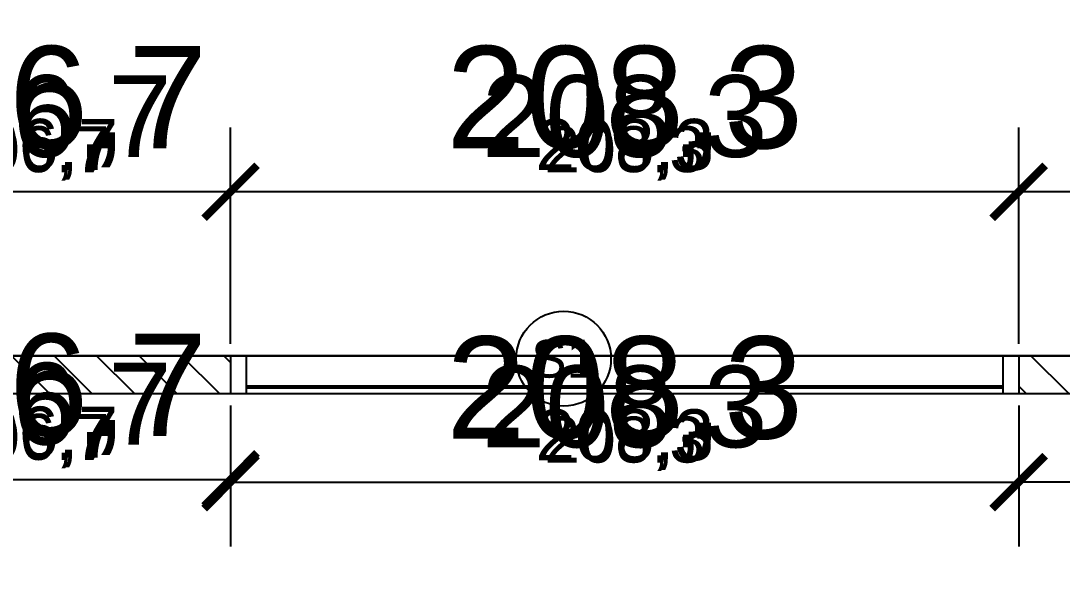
# Model space of a CAD drawing. Header units: millimetres. Extents: x -26398 to 135532, y -376633 to 43268.
# Drawn here: x 43811.2 to 44086.5, y -147431.5 to -147281.8 of the extents above; entities that cross this region are included whole.
import ezdxf
from ezdxf.enums import TextEntityAlignment as Align

# ---------------------------------------------------------------- set-up
doc = ezdxf.new("R2010")
doc.units = ezdxf.units.MM
for name, color, linetype in [('0 @ 10', 7, 'Continuous'), ('0 @ 4.5', 7, 'Continuous'), ('0 @ 5', 7, 'Continuous'), ('0 @ 8', 7, 'Continuous'), ('DIM', 7, 'Continuous'), ('DIM @ 10', 7, 'Continuous'), ('DIM @ 4.5', 7, 'Continuous'), ('DIM @ 5', 7, 'Continuous'), ('DIM @ 8', 7, 'Continuous'), ('TƯỜNG', 52, 'Continuous')]:
    doc.layers.add(name, color=color, linetype=linetype)
doc.styles.get("Standard").update_dxf_attribs({"font": 'arial.ttf'})
doc.dimstyles.new('SCALE dimmatbang', dxfattribs={"dimscale": 70, "dimtxt": 2.7, "dimasz": 1.4, "dimexe": 1.7, "dimexo": 0.7, "dimtad": 1, "dimtoh": 1, "dimdec": 1, "dimtxsty": 'Standard', "dimblk": 'ARCHTICK', "dimcen": 2.5, "dimclrd": 1, "dimclre": 256, "dimadec": 0, "dimazin": 0, "dimtfac": 1, "dimtdec": 1, "dimtmove": 0, "dimatfit": 3, "dimfxl": 1, "dimarcsym": 0})

# ---------------------------------------------------------------- blocks, each defined once
blk = doc.blocks.new('s1')
blk.add_wipeout([(90168.7, -108046.2), (90168.7, -108146.2), (92252, -108146.2), (92252, -108046.2)]).dxf.layer = 'TƯỜNG'
for p, q in [((90168.7, -108046.2), (92252, -108046.2)), ((90168.7, -108146.2), (90168.7, -108046.2)), ((90210.3, -108146.2), (90210.3, -108046.2)), ((92210.3, -108146.2), (92210.3, -108046.2)), ((92252, -108146.2), (92252, -108046.2)), ((90168.7, -108146.2), (92252, -108146.2))]:
    blk.add_line(p, q)
at = {"color": 4}
blk.add_lwpolyline([(90210.3, -108061.2), (92210.3, -108061.2), (92210.3, -108066.2), (90210.3, -108066.2)], close=True, dxfattribs=at)
blk = doc.blocks.new('_ArchTick')
at = {"color": 0, "linetype": 'ByBlock', "const_width": 0.15}
blk.add_lwpolyline([(-0.5, -0.5), (0.5, 0.5)], dxfattribs=at)
blk = doc.blocks.new('*D6148')
at = {"layer": 'DEFPOINTS', "color": 0, "transparency": 16777216}
for p in [(41775, -147370.16), (44630.87, -147370.16), (44630.87, -147370.16)]:
    blk.add_point(p, dxfattribs=at)
at = {"layer": 'DIM', "color": 1, "lineweight": -2, "transparency": 16777216}
for p, q in [((44630.87, -147370.16), (44630.87, -147357.56)), ((44630.87, -147357.56), (44641.61, -147357.56)), ((44630.87, -147370.16), (44630.87, -147376.46))]:
    blk.add_line(p, q, dxfattribs=at)
at = {"layer": 'DIM', "lineweight": -2, "transparency": 16777216}
for p in [(41778.15, -147370.16), (44634.02, -147370.16)]:
    blk.add_line(p, (44638.52, -147370.16), dxfattribs=at)
at = {"layer": 'DIM', "color": 1, "lineweight": -2, "transparency": 16777216, "xscale": 6.3, "yscale": 6.3, "zscale": 6.3}
for rotation in [90, 270]:
    blk.add_blockref('_ArchTick', (44630.87, -147370.16), dxfattribs=dict(at, rotation=rotation))
at = {"layer": 'DIM', "color": 0, "transparency": 16777216, "insert": (44637.64, -147348.55), "char_height": 12.15, "attachment_point": 5}
blk.add_mtext('0', dxfattribs=at)
blk = doc.blocks.new('*D6149')
at = {"layer": 'DEFPOINTS', "color": 0, "transparency": 16777216}
for p in [(41775, -147370.16), (44630.87, -147370.16), (44630.87, -147370.16)]:
    blk.add_point(p, dxfattribs=at)
at = {"layer": 'DIM', "color": 1, "lineweight": -2, "transparency": 16777216}
for p, q in [((44630.87, -147370.16), (44630.87, -147342.16)), ((44630.87, -147342.16), (44654.73, -147342.16)), ((44630.87, -147370.16), (44630.87, -147384.16))]:
    blk.add_line(p, q, dxfattribs=at)
at = {"layer": 'DIM', "lineweight": -2, "transparency": 16777216}
for p in [(41782, -147370.16), (44637.87, -147370.16)]:
    blk.add_line(p, (44647.87, -147370.16), dxfattribs=at)
at = {"layer": 'DIM', "color": 1, "lineweight": -2, "transparency": 16777216, "xscale": 14, "yscale": 14, "zscale": 14}
for rotation in [90, 270]:
    blk.add_blockref('_ArchTick', (44630.87, -147370.16), dxfattribs=dict(at, rotation=rotation))
at = {"layer": 'DIM', "color": 0, "transparency": 16777216, "insert": (44645.92, -147322.13), "char_height": 27, "attachment_point": 5}
blk.add_mtext('0', dxfattribs=at)
blk = doc.blocks.new('*D6150')
at = {"layer": 'DEFPOINTS', "color": 0, "transparency": 16777216}
for p in [(41775, -147370.16), (44630.87, -147370.16), (44630.87, -147370.16)]:
    blk.add_point(p, dxfattribs=at)
at = {"layer": 'DIM', "color": 1, "lineweight": -2, "transparency": 16777216}
for p, q in [((44630.87, -147370.16), (44630.87, -147347.76)), ((44630.87, -147347.76), (44649.96, -147347.76)), ((44630.87, -147370.16), (44630.87, -147381.36))]:
    blk.add_line(p, q, dxfattribs=at)
at = {"layer": 'DIM', "lineweight": -2, "transparency": 16777216}
for p in [(41780.6, -147370.16), (44636.47, -147370.16)]:
    blk.add_line(p, (44644.47, -147370.16), dxfattribs=at)
at = {"layer": 'DIM', "color": 1, "lineweight": -2, "transparency": 16777216, "xscale": 11.2, "yscale": 11.2, "zscale": 11.2}
for rotation in [90, 270]:
    blk.add_blockref('_ArchTick', (44630.87, -147370.16), dxfattribs=dict(at, rotation=rotation))
at = {"layer": 'DIM', "color": 0, "transparency": 16777216, "insert": (44642.91, -147331.73), "char_height": 21.6, "attachment_point": 5}
blk.add_mtext('0', dxfattribs=at)
blk = doc.blocks.new('*D6151')
at = {"layer": 'DEFPOINTS', "color": 0, "transparency": 16777216}
for p in [(41775, -147370.16), (44630.87, -147370.16), (44630.87, -147370.16)]:
    blk.add_point(p, dxfattribs=at)
at = {"layer": 'DIM', "color": 1, "lineweight": -2, "transparency": 16777216}
for p, q in [((44630.87, -147370.16), (44630.87, -147356.16)), ((44630.87, -147356.16), (44642.8, -147356.16)), ((44630.87, -147370.16), (44630.87, -147377.16))]:
    blk.add_line(p, q, dxfattribs=at)
at = {"layer": 'DIM', "lineweight": -2, "transparency": 16777216}
for p in [(41778.5, -147370.16), (44634.37, -147370.16)]:
    blk.add_line(p, (44639.37, -147370.16), dxfattribs=at)
at = {"layer": 'DIM', "color": 1, "lineweight": -2, "transparency": 16777216, "xscale": 7, "yscale": 7, "zscale": 7}
for rotation in [90, 270]:
    blk.add_blockref('_ArchTick', (44630.87, -147370.16), dxfattribs=dict(at, rotation=rotation))
at = {"layer": 'DIM', "color": 0, "transparency": 16777216, "insert": (44638.4, -147346.14), "char_height": 13.5, "attachment_point": 5}
blk.add_mtext('0', dxfattribs=at)
blk = doc.blocks.new('*D6188')
at = {"lineweight": -2, "transparency": 16777216}
for p, q in [((44075, -147383.31), (44075, -147411.19)), ((44255, -147383.31), (44255, -147411.19))]:
    blk.add_line(p, q, dxfattribs=at)
at = {"color": 1, "lineweight": -2, "transparency": 16777216}
blk.add_line((44255, -147403.54), (44075, -147403.54), dxfattribs=at)
at = {"layer": 'DEFPOINTS', "color": 0, "transparency": 16777216}
for p in [(44075, -147380.16), (44255, -147380.16), (44075, -147403.54)]:
    blk.add_point(p, dxfattribs=at)
at = {"color": 1, "lineweight": -2, "transparency": 16777216, "xscale": 6.3, "yscale": 6.3, "zscale": 6.3, "rotation": 180}
blk.add_blockref('_ArchTick', (44075, -147403.54), dxfattribs=at)
at = {"color": 1, "lineweight": -2, "transparency": 16777216, "xscale": 6.3, "yscale": 6.3, "zscale": 6.3}
blk.add_blockref('_ArchTick', (44255, -147403.54), dxfattribs=at)
at = {"color": 0, "transparency": 16777216, "insert": (44165, -147394.52), "char_height": 12.15, "attachment_point": 5}
blk.add_mtext('180', dxfattribs=at)
blk = doc.blocks.new('*D6189')
at = {"lineweight": -2, "transparency": 16777216}
for p, q in [((44075, -147387.16), (44075, -147420.54)), ((44255, -147387.16), (44255, -147420.54))]:
    blk.add_line(p, q, dxfattribs=at)
at = {"color": 1, "lineweight": -2, "transparency": 16777216}
blk.add_line((44255, -147403.54), (44075, -147403.54), dxfattribs=at)
at = {"layer": 'DEFPOINTS', "color": 0, "transparency": 16777216}
for p in [(44075, -147380.16), (44255, -147380.16), (44075, -147403.54)]:
    blk.add_point(p, dxfattribs=at)
at = {"color": 1, "lineweight": -2, "transparency": 16777216, "xscale": 14, "yscale": 14, "zscale": 14, "rotation": 180}
blk.add_blockref('_ArchTick', (44075, -147403.54), dxfattribs=at)
at = {"color": 1, "lineweight": -2, "transparency": 16777216, "xscale": 14, "yscale": 14, "zscale": 14}
blk.add_blockref('_ArchTick', (44255, -147403.54), dxfattribs=at)
at = {"color": 0, "transparency": 16777216, "insert": (44165, -147383.5), "char_height": 27, "attachment_point": 5}
blk.add_mtext('180', dxfattribs=at)
blk = doc.blocks.new('*D6190')
at = {"lineweight": -2, "transparency": 16777216}
for p, q in [((44075, -147385.76), (44075, -147417.14)), ((44255, -147385.76), (44255, -147417.14))]:
    blk.add_line(p, q, dxfattribs=at)
at = {"color": 1, "lineweight": -2, "transparency": 16777216}
blk.add_line((44255, -147403.54), (44075, -147403.54), dxfattribs=at)
at = {"layer": 'DEFPOINTS', "color": 0, "transparency": 16777216}
for p in [(44075, -147380.16), (44255, -147380.16), (44075, -147403.54)]:
    blk.add_point(p, dxfattribs=at)
at = {"color": 1, "lineweight": -2, "transparency": 16777216, "xscale": 11.2, "yscale": 11.2, "zscale": 11.2, "rotation": 180}
blk.add_blockref('_ArchTick', (44075, -147403.54), dxfattribs=at)
at = {"color": 1, "lineweight": -2, "transparency": 16777216, "xscale": 11.2, "yscale": 11.2, "zscale": 11.2}
blk.add_blockref('_ArchTick', (44255, -147403.54), dxfattribs=at)
at = {"color": 0, "transparency": 16777216, "insert": (44165, -147387.51), "char_height": 21.6, "attachment_point": 5}
blk.add_mtext('180', dxfattribs=at)
blk = doc.blocks.new('*D6191')
at = {"lineweight": -2, "transparency": 16777216}
for p, q in [((44075, -147383.66), (44075, -147412.04)), ((44255, -147383.66), (44255, -147412.04))]:
    blk.add_line(p, q, dxfattribs=at)
at = {"color": 1, "lineweight": -2, "transparency": 16777216}
blk.add_line((44255, -147403.54), (44075, -147403.54), dxfattribs=at)
at = {"layer": 'DEFPOINTS', "color": 0, "transparency": 16777216}
for p in [(44075, -147380.16), (44255, -147380.16), (44075, -147403.54)]:
    blk.add_point(p, dxfattribs=at)
at = {"color": 1, "lineweight": -2, "transparency": 16777216, "xscale": 7, "yscale": 7, "zscale": 7, "rotation": 180}
blk.add_blockref('_ArchTick', (44075, -147403.54), dxfattribs=at)
at = {"color": 1, "lineweight": -2, "transparency": 16777216, "xscale": 7, "yscale": 7, "zscale": 7}
blk.add_blockref('_ArchTick', (44255, -147403.54), dxfattribs=at)
at = {"color": 0, "transparency": 16777216, "insert": (44165, -147393.52), "char_height": 13.5, "attachment_point": 5}
blk.add_mtext('180', dxfattribs=at)
blk = doc.blocks.new('*D6293')
at = {"layer": 'DEFPOINTS', "color": 0, "transparency": 16777216}
for p in [(43760, -147380.16), (43866.67, -147380.16), (43866.67, -147402.82)]:
    blk.add_point(p, dxfattribs=at)
at = {"layer": 'DIM', "lineweight": -2, "transparency": 16777216}
for p, q in [((43760, -147383.31), (43760, -147410.47)), ((43866.67, -147383.31), (43866.67, -147410.47))]:
    blk.add_line(p, q, dxfattribs=at)
at = {"layer": 'DIM', "color": 1, "lineweight": -2, "transparency": 16777216}
blk.add_line((43760, -147402.82), (43866.67, -147402.82), dxfattribs=at)
at = {"layer": 'DIM', "color": 1, "lineweight": -2, "transparency": 16777216, "xscale": 6.3, "yscale": 6.3, "zscale": 6.3, "rotation": 180}
blk.add_blockref('_ArchTick', (43760, -147402.82), dxfattribs=at)
at = {"layer": 'DIM', "color": 1, "lineweight": -2, "transparency": 16777216, "xscale": 6.3, "yscale": 6.3, "zscale": 6.3}
blk.add_blockref('_ArchTick', (43866.67, -147402.82), dxfattribs=at)
at = {"layer": 'DIM', "color": 0, "transparency": 16777216, "insert": (43813.34, -147392.71), "char_height": 12.15, "attachment_point": 5}
blk.add_mtext('106,7', dxfattribs=at)
blk = doc.blocks.new('*D6294')
at = {"layer": 'DEFPOINTS', "color": 0, "transparency": 16777216}
for p in [(43760, -147380.16), (43866.67, -147380.16), (43866.67, -147402.82)]:
    blk.add_point(p, dxfattribs=at)
at = {"layer": 'DIM', "lineweight": -2, "transparency": 16777216}
for p, q in [((43760, -147387.16), (43760, -147419.82)), ((43866.67, -147387.16), (43866.67, -147419.82))]:
    blk.add_line(p, q, dxfattribs=at)
at = {"layer": 'DIM', "color": 1, "lineweight": -2, "transparency": 16777216}
blk.add_line((43760, -147402.82), (43866.67, -147402.82), dxfattribs=at)
at = {"layer": 'DIM', "color": 1, "lineweight": -2, "transparency": 16777216, "xscale": 14, "yscale": 14, "zscale": 14, "rotation": 180}
blk.add_blockref('_ArchTick', (43760, -147402.82), dxfattribs=at)
at = {"layer": 'DIM', "color": 1, "lineweight": -2, "transparency": 16777216, "xscale": 14, "yscale": 14, "zscale": 14}
blk.add_blockref('_ArchTick', (43866.67, -147402.82), dxfattribs=at)
at = {"layer": 'DIM', "color": 0, "transparency": 16777216, "insert": (43813.34, -147380.35), "char_height": 27, "attachment_point": 5}
blk.add_mtext('106,7', dxfattribs=at)
blk = doc.blocks.new('*D6295')
at = {"layer": 'DEFPOINTS', "color": 0, "transparency": 16777216}
for p in [(43760, -147380.16), (43866.67, -147380.16), (43866.67, -147402.82)]:
    blk.add_point(p, dxfattribs=at)
at = {"layer": 'DIM', "lineweight": -2, "transparency": 16777216}
for p, q in [((43760, -147385.76), (43760, -147416.42)), ((43866.67, -147385.76), (43866.67, -147416.42))]:
    blk.add_line(p, q, dxfattribs=at)
at = {"layer": 'DIM', "color": 1, "lineweight": -2, "transparency": 16777216}
blk.add_line((43760, -147402.82), (43866.67, -147402.82), dxfattribs=at)
at = {"layer": 'DIM', "color": 1, "lineweight": -2, "transparency": 16777216, "xscale": 11.2, "yscale": 11.2, "zscale": 11.2, "rotation": 180}
blk.add_blockref('_ArchTick', (43760, -147402.82), dxfattribs=at)
at = {"layer": 'DIM', "color": 1, "lineweight": -2, "transparency": 16777216, "xscale": 11.2, "yscale": 11.2, "zscale": 11.2}
blk.add_blockref('_ArchTick', (43866.67, -147402.82), dxfattribs=at)
at = {"layer": 'DIM', "color": 0, "transparency": 16777216, "insert": (43813.34, -147384.84), "char_height": 21.6, "attachment_point": 5}
blk.add_mtext('106,7', dxfattribs=at)
blk = doc.blocks.new('*D6296')
at = {"layer": 'DEFPOINTS', "color": 0, "transparency": 16777216}
for p in [(43760, -147380.16), (43866.67, -147380.16), (43866.67, -147402.82)]:
    blk.add_point(p, dxfattribs=at)
at = {"layer": 'DIM', "lineweight": -2, "transparency": 16777216}
for p, q in [((43760, -147383.66), (43760, -147411.32)), ((43866.67, -147383.66), (43866.67, -147411.32))]:
    blk.add_line(p, q, dxfattribs=at)
at = {"layer": 'DIM', "color": 1, "lineweight": -2, "transparency": 16777216}
blk.add_line((43760, -147402.82), (43866.67, -147402.82), dxfattribs=at)
at = {"layer": 'DIM', "color": 1, "lineweight": -2, "transparency": 16777216, "xscale": 7, "yscale": 7, "zscale": 7, "rotation": 180}
blk.add_blockref('_ArchTick', (43760, -147402.82), dxfattribs=at)
at = {"layer": 'DIM', "color": 1, "lineweight": -2, "transparency": 16777216, "xscale": 7, "yscale": 7, "zscale": 7}
blk.add_blockref('_ArchTick', (43866.67, -147402.82), dxfattribs=at)
at = {"layer": 'DIM', "color": 0, "transparency": 16777216, "insert": (43813.34, -147391.59), "char_height": 13.5, "attachment_point": 5}
blk.add_mtext('106,7', dxfattribs=at)
blk = doc.blocks.new('*D6298')
at = {"layer": 'DEFPOINTS', "color": 0, "transparency": 16777216}
for p in [(43866.67, -147380.16), (44075, -147380.16), (44075, -147403.54)]:
    blk.add_point(p, dxfattribs=at)
at = {"layer": 'DIM', "lineweight": -2, "transparency": 16777216}
for p, q in [((43866.67, -147383.31), (43866.67, -147411.19)), ((44075, -147383.31), (44075, -147411.19))]:
    blk.add_line(p, q, dxfattribs=at)
at = {"layer": 'DIM', "color": 1, "lineweight": -2, "transparency": 16777216}
blk.add_line((43866.67, -147403.54), (44075, -147403.54), dxfattribs=at)
at = {"layer": 'DIM', "color": 1, "lineweight": -2, "transparency": 16777216, "xscale": 6.3, "yscale": 6.3, "zscale": 6.3, "rotation": 180}
blk.add_blockref('_ArchTick', (43866.67, -147403.54), dxfattribs=at)
at = {"layer": 'DIM', "color": 1, "lineweight": -2, "transparency": 16777216, "xscale": 6.3, "yscale": 6.3, "zscale": 6.3}
blk.add_blockref('_ArchTick', (44075, -147403.54), dxfattribs=at)
at = {"layer": 'DIM', "color": 0, "transparency": 16777216, "insert": (43970.84, -147393.43), "char_height": 12.15, "attachment_point": 5}
blk.add_mtext('208,3', dxfattribs=at)
blk = doc.blocks.new('*D6299')
at = {"layer": 'DEFPOINTS', "color": 0, "transparency": 16777216}
for p in [(43866.67, -147380.16), (44075, -147380.16), (44075, -147403.54)]:
    blk.add_point(p, dxfattribs=at)
at = {"layer": 'DIM', "lineweight": -2, "transparency": 16777216}
for p, q in [((43866.67, -147387.16), (43866.67, -147420.54)), ((44075, -147387.16), (44075, -147420.54))]:
    blk.add_line(p, q, dxfattribs=at)
at = {"layer": 'DIM', "color": 1, "lineweight": -2, "transparency": 16777216}
blk.add_line((43866.67, -147403.54), (44075, -147403.54), dxfattribs=at)
at = {"layer": 'DIM', "color": 1, "lineweight": -2, "transparency": 16777216, "xscale": 14, "yscale": 14, "zscale": 14, "rotation": 180}
blk.add_blockref('_ArchTick', (43866.67, -147403.54), dxfattribs=at)
at = {"layer": 'DIM', "color": 1, "lineweight": -2, "transparency": 16777216, "xscale": 14, "yscale": 14, "zscale": 14}
blk.add_blockref('_ArchTick', (44075, -147403.54), dxfattribs=at)
at = {"layer": 'DIM', "color": 0, "transparency": 16777216, "insert": (43970.84, -147381.06), "char_height": 27, "attachment_point": 5}
blk.add_mtext('208,3', dxfattribs=at)
blk = doc.blocks.new('*D6300')
at = {"layer": 'DEFPOINTS', "color": 0, "transparency": 16777216}
for p in [(43866.67, -147380.16), (44075, -147380.16), (44075, -147403.54)]:
    blk.add_point(p, dxfattribs=at)
at = {"layer": 'DIM', "lineweight": -2, "transparency": 16777216}
for p, q in [((43866.67, -147385.76), (43866.67, -147417.14)), ((44075, -147385.76), (44075, -147417.14))]:
    blk.add_line(p, q, dxfattribs=at)
at = {"layer": 'DIM', "color": 1, "lineweight": -2, "transparency": 16777216}
blk.add_line((43866.67, -147403.54), (44075, -147403.54), dxfattribs=at)
at = {"layer": 'DIM', "color": 1, "lineweight": -2, "transparency": 16777216, "xscale": 11.2, "yscale": 11.2, "zscale": 11.2, "rotation": 180}
blk.add_blockref('_ArchTick', (43866.67, -147403.54), dxfattribs=at)
at = {"layer": 'DIM', "color": 1, "lineweight": -2, "transparency": 16777216, "xscale": 11.2, "yscale": 11.2, "zscale": 11.2}
blk.add_blockref('_ArchTick', (44075, -147403.54), dxfattribs=at)
at = {"layer": 'DIM', "color": 0, "transparency": 16777216, "insert": (43970.84, -147385.56), "char_height": 21.6, "attachment_point": 5}
blk.add_mtext('208,3', dxfattribs=at)
blk = doc.blocks.new('*D6301')
at = {"layer": 'DEFPOINTS', "color": 0, "transparency": 16777216}
for p in [(43866.67, -147380.16), (44075, -147380.16), (44075, -147403.54)]:
    blk.add_point(p, dxfattribs=at)
at = {"layer": 'DIM', "lineweight": -2, "transparency": 16777216}
for p, q in [((43866.67, -147383.66), (43866.67, -147412.04)), ((44075, -147383.66), (44075, -147412.04))]:
    blk.add_line(p, q, dxfattribs=at)
at = {"layer": 'DIM', "color": 1, "lineweight": -2, "transparency": 16777216}
blk.add_line((43866.67, -147403.54), (44075, -147403.54), dxfattribs=at)
at = {"layer": 'DIM', "color": 1, "lineweight": -2, "transparency": 16777216, "xscale": 7, "yscale": 7, "zscale": 7, "rotation": 180}
blk.add_blockref('_ArchTick', (43866.67, -147403.54), dxfattribs=at)
at = {"layer": 'DIM', "color": 1, "lineweight": -2, "transparency": 16777216, "xscale": 7, "yscale": 7, "zscale": 7}
blk.add_blockref('_ArchTick', (44075, -147403.54), dxfattribs=at)
at = {"layer": 'DIM', "color": 0, "transparency": 16777216, "insert": (43970.84, -147392.3), "char_height": 13.5, "attachment_point": 5}
blk.add_mtext('208,3', dxfattribs=at)
blk = doc.blocks.new('*D6303')
at = {"layer": 'DEFPOINTS', "color": 0, "transparency": 16777216}
for p in [(44075, -147326.88), (44075, -147370.16), (44655, -147370.16)]:
    blk.add_point(p, dxfattribs=at)
at = {"layer": 'DIM', "lineweight": -2, "transparency": 16777216}
for p, q in [((44075, -147367.01), (44075, -147319.23)), ((44655, -147367.01), (44655, -147319.23))]:
    blk.add_line(p, q, dxfattribs=at)
at = {"layer": 'DIM', "color": 1, "lineweight": -2, "transparency": 16777216}
blk.add_line((44655, -147326.88), (44075, -147326.88), dxfattribs=at)
at = {"layer": 'DIM', "color": 1, "lineweight": -2, "transparency": 16777216, "xscale": 6.3, "yscale": 6.3, "zscale": 6.3, "rotation": 180}
blk.add_blockref('_ArchTick', (44075, -147326.88), dxfattribs=at)
at = {"layer": 'DIM', "color": 1, "lineweight": -2, "transparency": 16777216, "xscale": 6.3, "yscale": 6.3, "zscale": 6.3}
blk.add_blockref('_ArchTick', (44655, -147326.88), dxfattribs=at)
at = {"layer": 'DIM', "color": 0, "transparency": 16777216, "insert": (44365, -147317.86), "char_height": 12.15, "attachment_point": 5}
blk.add_mtext('580', dxfattribs=at)
blk = doc.blocks.new('*D6304')
at = {"layer": 'DEFPOINTS', "color": 0, "transparency": 16777216}
for p in [(44075, -147326.88), (44075, -147370.16), (44655, -147370.16)]:
    blk.add_point(p, dxfattribs=at)
at = {"layer": 'DIM', "lineweight": -2, "transparency": 16777216}
for p, q in [((44075, -147363.16), (44075, -147309.88)), ((44655, -147363.16), (44655, -147309.88))]:
    blk.add_line(p, q, dxfattribs=at)
at = {"layer": 'DIM', "color": 1, "lineweight": -2, "transparency": 16777216}
blk.add_line((44655, -147326.88), (44075, -147326.88), dxfattribs=at)
at = {"layer": 'DIM', "color": 1, "lineweight": -2, "transparency": 16777216, "xscale": 14, "yscale": 14, "zscale": 14, "rotation": 180}
blk.add_blockref('_ArchTick', (44075, -147326.88), dxfattribs=at)
at = {"layer": 'DIM', "color": 1, "lineweight": -2, "transparency": 16777216, "xscale": 14, "yscale": 14, "zscale": 14}
blk.add_blockref('_ArchTick', (44655, -147326.88), dxfattribs=at)
at = {"layer": 'DIM', "color": 0, "transparency": 16777216, "insert": (44365, -147306.84), "char_height": 27, "attachment_point": 5}
blk.add_mtext('580', dxfattribs=at)
blk = doc.blocks.new('*D6305')
at = {"layer": 'DEFPOINTS', "color": 0, "transparency": 16777216}
for p in [(44075, -147326.88), (44075, -147370.16), (44655, -147370.16)]:
    blk.add_point(p, dxfattribs=at)
at = {"layer": 'DIM', "lineweight": -2, "transparency": 16777216}
for p, q in [((44075, -147364.56), (44075, -147313.28)), ((44655, -147364.56), (44655, -147313.28))]:
    blk.add_line(p, q, dxfattribs=at)
at = {"layer": 'DIM', "color": 1, "lineweight": -2, "transparency": 16777216}
blk.add_line((44655, -147326.88), (44075, -147326.88), dxfattribs=at)
at = {"layer": 'DIM', "color": 1, "lineweight": -2, "transparency": 16777216, "xscale": 11.2, "yscale": 11.2, "zscale": 11.2, "rotation": 180}
blk.add_blockref('_ArchTick', (44075, -147326.88), dxfattribs=at)
at = {"layer": 'DIM', "color": 1, "lineweight": -2, "transparency": 16777216, "xscale": 11.2, "yscale": 11.2, "zscale": 11.2}
blk.add_blockref('_ArchTick', (44655, -147326.88), dxfattribs=at)
at = {"layer": 'DIM', "color": 0, "transparency": 16777216, "insert": (44365, -147310.85), "char_height": 21.6, "attachment_point": 5}
blk.add_mtext('580', dxfattribs=at)
blk = doc.blocks.new('*D6306')
at = {"layer": 'DEFPOINTS', "color": 0, "transparency": 16777216}
for p in [(44075, -147326.88), (44075, -147370.16), (44655, -147370.16)]:
    blk.add_point(p, dxfattribs=at)
at = {"layer": 'DIM', "lineweight": -2, "transparency": 16777216}
for p, q in [((44075, -147366.66), (44075, -147318.38)), ((44655, -147366.66), (44655, -147318.38))]:
    blk.add_line(p, q, dxfattribs=at)
at = {"layer": 'DIM', "color": 1, "lineweight": -2, "transparency": 16777216}
blk.add_line((44655, -147326.88), (44075, -147326.88), dxfattribs=at)
at = {"layer": 'DIM', "color": 1, "lineweight": -2, "transparency": 16777216, "xscale": 7, "yscale": 7, "zscale": 7, "rotation": 180}
blk.add_blockref('_ArchTick', (44075, -147326.88), dxfattribs=at)
at = {"layer": 'DIM', "color": 1, "lineweight": -2, "transparency": 16777216, "xscale": 7, "yscale": 7, "zscale": 7}
blk.add_blockref('_ArchTick', (44655, -147326.88), dxfattribs=at)
at = {"layer": 'DIM', "color": 0, "transparency": 16777216, "insert": (44365, -147316.86), "char_height": 13.5, "attachment_point": 5}
blk.add_mtext('580', dxfattribs=at)
blk = doc.blocks.new('*D6308')
at = {"layer": 'DEFPOINTS', "color": 0, "transparency": 16777216}
for p in [(43866.67, -147326.88), (43866.67, -147370.16), (44075, -147370.16)]:
    blk.add_point(p, dxfattribs=at)
at = {"layer": 'DIM', "lineweight": -2, "transparency": 16777216}
for p, q in [((43866.67, -147367.01), (43866.67, -147319.23)), ((44075, -147367.01), (44075, -147319.23))]:
    blk.add_line(p, q, dxfattribs=at)
at = {"layer": 'DIM', "color": 1, "lineweight": -2, "transparency": 16777216}
blk.add_line((44075, -147326.88), (43866.67, -147326.88), dxfattribs=at)
at = {"layer": 'DIM', "color": 1, "lineweight": -2, "transparency": 16777216, "xscale": 6.3, "yscale": 6.3, "zscale": 6.3, "rotation": 180}
blk.add_blockref('_ArchTick', (43866.67, -147326.88), dxfattribs=at)
at = {"layer": 'DIM', "color": 1, "lineweight": -2, "transparency": 16777216, "xscale": 6.3, "yscale": 6.3, "zscale": 6.3}
blk.add_blockref('_ArchTick', (44075, -147326.88), dxfattribs=at)
at = {"layer": 'DIM', "color": 0, "transparency": 16777216, "insert": (43970.84, -147316.76), "char_height": 12.15, "attachment_point": 5}
blk.add_mtext('208,3', dxfattribs=at)
blk = doc.blocks.new('*D6309')
at = {"layer": 'DEFPOINTS', "color": 0, "transparency": 16777216}
for p in [(43866.67, -147326.88), (43866.67, -147370.16), (44075, -147370.16)]:
    blk.add_point(p, dxfattribs=at)
at = {"layer": 'DIM', "lineweight": -2, "transparency": 16777216}
for p, q in [((43866.67, -147363.16), (43866.67, -147309.88)), ((44075, -147363.16), (44075, -147309.88))]:
    blk.add_line(p, q, dxfattribs=at)
at = {"layer": 'DIM', "color": 1, "lineweight": -2, "transparency": 16777216}
blk.add_line((44075, -147326.88), (43866.67, -147326.88), dxfattribs=at)
at = {"layer": 'DIM', "color": 1, "lineweight": -2, "transparency": 16777216, "xscale": 14, "yscale": 14, "zscale": 14, "rotation": 180}
blk.add_blockref('_ArchTick', (43866.67, -147326.88), dxfattribs=at)
at = {"layer": 'DIM', "color": 1, "lineweight": -2, "transparency": 16777216, "xscale": 14, "yscale": 14, "zscale": 14}
blk.add_blockref('_ArchTick', (44075, -147326.88), dxfattribs=at)
at = {"layer": 'DIM', "color": 0, "transparency": 16777216, "insert": (43970.84, -147304.4), "char_height": 27, "attachment_point": 5}
blk.add_mtext('208,3', dxfattribs=at)
blk = doc.blocks.new('*D6310')
at = {"layer": 'DEFPOINTS', "color": 0, "transparency": 16777216}
for p in [(43866.67, -147326.88), (43866.67, -147370.16), (44075, -147370.16)]:
    blk.add_point(p, dxfattribs=at)
at = {"layer": 'DIM', "lineweight": -2, "transparency": 16777216}
for p, q in [((43866.67, -147364.56), (43866.67, -147313.28)), ((44075, -147364.56), (44075, -147313.28))]:
    blk.add_line(p, q, dxfattribs=at)
at = {"layer": 'DIM', "color": 1, "lineweight": -2, "transparency": 16777216}
blk.add_line((44075, -147326.88), (43866.67, -147326.88), dxfattribs=at)
at = {"layer": 'DIM', "color": 1, "lineweight": -2, "transparency": 16777216, "xscale": 11.2, "yscale": 11.2, "zscale": 11.2, "rotation": 180}
blk.add_blockref('_ArchTick', (43866.67, -147326.88), dxfattribs=at)
at = {"layer": 'DIM', "color": 1, "lineweight": -2, "transparency": 16777216, "xscale": 11.2, "yscale": 11.2, "zscale": 11.2}
blk.add_blockref('_ArchTick', (44075, -147326.88), dxfattribs=at)
at = {"layer": 'DIM', "color": 0, "transparency": 16777216, "insert": (43970.84, -147308.9), "char_height": 21.6, "attachment_point": 5}
blk.add_mtext('208,3', dxfattribs=at)
blk = doc.blocks.new('*D6311')
at = {"layer": 'DEFPOINTS', "color": 0, "transparency": 16777216}
for p in [(43866.67, -147326.88), (43866.67, -147370.16), (44075, -147370.16)]:
    blk.add_point(p, dxfattribs=at)
at = {"layer": 'DIM', "lineweight": -2, "transparency": 16777216}
for p, q in [((43866.67, -147366.66), (43866.67, -147318.38)), ((44075, -147366.66), (44075, -147318.38))]:
    blk.add_line(p, q, dxfattribs=at)
at = {"layer": 'DIM', "color": 1, "lineweight": -2, "transparency": 16777216}
blk.add_line((44075, -147326.88), (43866.67, -147326.88), dxfattribs=at)
at = {"layer": 'DIM', "color": 1, "lineweight": -2, "transparency": 16777216, "xscale": 7, "yscale": 7, "zscale": 7, "rotation": 180}
blk.add_blockref('_ArchTick', (43866.67, -147326.88), dxfattribs=at)
at = {"layer": 'DIM', "color": 1, "lineweight": -2, "transparency": 16777216, "xscale": 7, "yscale": 7, "zscale": 7}
blk.add_blockref('_ArchTick', (44075, -147326.88), dxfattribs=at)
at = {"layer": 'DIM', "color": 0, "transparency": 16777216, "insert": (43970.84, -147315.64), "char_height": 13.5, "attachment_point": 5}
blk.add_mtext('208,3', dxfattribs=at)
blk = doc.blocks.new('*D6313')
at = {"layer": 'DEFPOINTS', "color": 0, "transparency": 16777216}
for p in [(43760, -147326.88), (43760, -147370.16), (43866.67, -147370.16)]:
    blk.add_point(p, dxfattribs=at)
at = {"layer": 'DIM', "lineweight": -2, "transparency": 16777216}
for p, q in [((43760, -147367.01), (43760, -147319.23)), ((43866.67, -147367.01), (43866.67, -147319.23))]:
    blk.add_line(p, q, dxfattribs=at)
at = {"layer": 'DIM', "color": 1, "lineweight": -2, "transparency": 16777216}
blk.add_line((43866.67, -147326.88), (43760, -147326.88), dxfattribs=at)
at = {"layer": 'DIM', "color": 1, "lineweight": -2, "transparency": 16777216, "xscale": 6.3, "yscale": 6.3, "zscale": 6.3, "rotation": 180}
blk.add_blockref('_ArchTick', (43760, -147326.88), dxfattribs=at)
at = {"layer": 'DIM', "color": 1, "lineweight": -2, "transparency": 16777216, "xscale": 6.3, "yscale": 6.3, "zscale": 6.3}
blk.add_blockref('_ArchTick', (43866.67, -147326.88), dxfattribs=at)
at = {"layer": 'DIM', "color": 0, "transparency": 16777216, "insert": (43813.34, -147316.76), "char_height": 12.15, "attachment_point": 5}
blk.add_mtext('106,7', dxfattribs=at)
blk = doc.blocks.new('*D6314')
at = {"layer": 'DEFPOINTS', "color": 0, "transparency": 16777216}
for p in [(43760, -147326.88), (43760, -147370.16), (43866.67, -147370.16)]:
    blk.add_point(p, dxfattribs=at)
at = {"layer": 'DIM', "lineweight": -2, "transparency": 16777216}
for p, q in [((43760, -147363.16), (43760, -147309.88)), ((43866.67, -147363.16), (43866.67, -147309.88))]:
    blk.add_line(p, q, dxfattribs=at)
at = {"layer": 'DIM', "color": 1, "lineweight": -2, "transparency": 16777216}
blk.add_line((43866.67, -147326.88), (43760, -147326.88), dxfattribs=at)
at = {"layer": 'DIM', "color": 1, "lineweight": -2, "transparency": 16777216, "xscale": 14, "yscale": 14, "zscale": 14, "rotation": 180}
blk.add_blockref('_ArchTick', (43760, -147326.88), dxfattribs=at)
at = {"layer": 'DIM', "color": 1, "lineweight": -2, "transparency": 16777216, "xscale": 14, "yscale": 14, "zscale": 14}
blk.add_blockref('_ArchTick', (43866.67, -147326.88), dxfattribs=at)
at = {"layer": 'DIM', "color": 0, "transparency": 16777216, "insert": (43813.34, -147304.4), "char_height": 27, "attachment_point": 5}
blk.add_mtext('106,7', dxfattribs=at)
blk = doc.blocks.new('*D6315')
at = {"layer": 'DEFPOINTS', "color": 0, "transparency": 16777216}
for p in [(43760, -147326.88), (43760, -147370.16), (43866.67, -147370.16)]:
    blk.add_point(p, dxfattribs=at)
at = {"layer": 'DIM', "lineweight": -2, "transparency": 16777216}
for p, q in [((43760, -147364.56), (43760, -147313.28)), ((43866.67, -147364.56), (43866.67, -147313.28))]:
    blk.add_line(p, q, dxfattribs=at)
at = {"layer": 'DIM', "color": 1, "lineweight": -2, "transparency": 16777216}
blk.add_line((43866.67, -147326.88), (43760, -147326.88), dxfattribs=at)
at = {"layer": 'DIM', "color": 1, "lineweight": -2, "transparency": 16777216, "xscale": 11.2, "yscale": 11.2, "zscale": 11.2, "rotation": 180}
blk.add_blockref('_ArchTick', (43760, -147326.88), dxfattribs=at)
at = {"layer": 'DIM', "color": 1, "lineweight": -2, "transparency": 16777216, "xscale": 11.2, "yscale": 11.2, "zscale": 11.2}
blk.add_blockref('_ArchTick', (43866.67, -147326.88), dxfattribs=at)
at = {"layer": 'DIM', "color": 0, "transparency": 16777216, "insert": (43813.34, -147308.9), "char_height": 21.6, "attachment_point": 5}
blk.add_mtext('106,7', dxfattribs=at)
blk = doc.blocks.new('*D6316')
at = {"layer": 'DEFPOINTS', "color": 0, "transparency": 16777216}
for p in [(43760, -147326.88), (43760, -147370.16), (43866.67, -147370.16)]:
    blk.add_point(p, dxfattribs=at)
at = {"layer": 'DIM', "lineweight": -2, "transparency": 16777216}
for p, q in [((43760, -147366.66), (43760, -147318.38)), ((43866.67, -147366.66), (43866.67, -147318.38))]:
    blk.add_line(p, q, dxfattribs=at)
at = {"layer": 'DIM', "color": 1, "lineweight": -2, "transparency": 16777216}
blk.add_line((43866.67, -147326.88), (43760, -147326.88), dxfattribs=at)
at = {"layer": 'DIM', "color": 1, "lineweight": -2, "transparency": 16777216, "xscale": 7, "yscale": 7, "zscale": 7, "rotation": 180}
blk.add_blockref('_ArchTick', (43760, -147326.88), dxfattribs=at)
at = {"layer": 'DIM', "color": 1, "lineweight": -2, "transparency": 16777216, "xscale": 7, "yscale": 7, "zscale": 7}
blk.add_blockref('_ArchTick', (43866.67, -147326.88), dxfattribs=at)
at = {"layer": 'DIM', "color": 0, "transparency": 16777216, "insert": (43813.34, -147315.64), "char_height": 13.5, "attachment_point": 5}
blk.add_mtext('106,7', dxfattribs=at)
blk = doc.blocks.new('*U8931')
at = {"layer": 'DIM @ 10'}
dim = blk.add_linear_dim(base=(44630.8697686, -147370.16113934), p1=(44630.8697686, -147370.16113934), p2=(41775.00370434, -147370.16113934), angle=90, dimstyle='SCALE dimmatbang', override={"dimscale": 10, "dimtix": 0, "dimtofl": 1, "dimtmove": 0, "dimatfit": 3}, dxfattribs=at)
dim.commit()
dim.dimension.update_dxf_attribs({"geometry": '*D6149', "text_midpoint": (44645.92331567, -147322.12566867)})
at = {"layer": 'DIM @ 4.5'}
dim = blk.add_linear_dim(base=(44630.8697686, -147370.16113934), p1=(44630.8697686, -147370.16113934), p2=(41775.00370434, -147370.16113934), angle=90, dimstyle='SCALE dimmatbang', override={"dimscale": 4.5, "dimtix": 0, "dimtofl": 1, "dimtmove": 0, "dimatfit": 3}, dxfattribs=at)
dim.commit()
dim.dimension.update_dxf_attribs({"geometry": '*D6148', "text_midpoint": (44637.64386478, -147348.54517754)})
at = {"layer": 'DIM @ 5'}
dim = blk.add_linear_dim(base=(44630.8697686, -147370.16113934), p1=(44630.8697686, -147370.16113934), p2=(41775.00370434, -147370.16113934), angle=90, dimstyle='SCALE dimmatbang', override={"dimscale": 5, "dimtix": 0, "dimtofl": 1, "dimtmove": 0, "dimatfit": 3}, dxfattribs=at)
dim.commit()
dim.dimension.update_dxf_attribs({"geometry": '*D6151', "text_midpoint": (44638.39654213, -147346.14340401)})
at = {"layer": 'DIM @ 8'}
dim = blk.add_linear_dim(base=(44630.8697686, -147370.16113934), p1=(44630.8697686, -147370.16113934), p2=(41775.00370434, -147370.16113934), angle=90, dimstyle='SCALE dimmatbang', override={"dimscale": 8, "dimtix": 0, "dimtofl": 1, "dimtmove": 0, "dimatfit": 3}, dxfattribs=at)
dim.commit()
dim.dimension.update_dxf_attribs({"geometry": '*D6150', "text_midpoint": (44642.91260625, -147331.7327628)})
blk = doc.blocks.new('*U8939')
at = {"layer": '0 @ 10'}
dim = blk.add_linear_dim(base=(44075, -147403.54), p1=(44255, -147380.16), p2=(44075, -147380.16), angle=180, dimstyle='SCALE dimmatbang', override={"dimscale": 10, "dimtix": 0, "dimtofl": 1, "dimtmove": 0, "dimatfit": 3}, dxfattribs=at)
dim.commit()
dim.dimension.update_dxf_attribs({"geometry": '*D6189', "text_midpoint": (44165, -147403.54), "dimtype": 128})
at = {"layer": '0 @ 4.5'}
dim = blk.add_linear_dim(base=(44075, -147403.54), p1=(44255, -147380.16), p2=(44075, -147380.16), angle=180, dimstyle='SCALE dimmatbang', override={"dimscale": 4.5, "dimtix": 0, "dimtofl": 1, "dimtmove": 0, "dimatfit": 3}, dxfattribs=at)
dim.commit()
dim.dimension.update_dxf_attribs({"geometry": '*D6188', "text_midpoint": (44165, -147403.54), "dimtype": 128})
at = {"layer": '0 @ 5'}
dim = blk.add_linear_dim(base=(44075, -147403.54), p1=(44255, -147380.16), p2=(44075, -147380.16), angle=180, dimstyle='SCALE dimmatbang', override={"dimscale": 5, "dimtix": 0, "dimtofl": 1, "dimtmove": 0, "dimatfit": 3}, dxfattribs=at)
dim.commit()
dim.dimension.update_dxf_attribs({"geometry": '*D6191', "text_midpoint": (44165, -147403.54), "dimtype": 128})
at = {"layer": '0 @ 8'}
dim = blk.add_linear_dim(base=(44075, -147403.54), p1=(44255, -147380.16), p2=(44075, -147380.16), angle=180, dimstyle='SCALE dimmatbang', override={"dimscale": 8, "dimtix": 0, "dimtofl": 1, "dimtmove": 0, "dimatfit": 3}, dxfattribs=at)
dim.commit()
dim.dimension.update_dxf_attribs({"geometry": '*D6190', "text_midpoint": (44165, -147403.54), "dimtype": 128})
blk = doc.blocks.new('*U8960')
at = {"layer": 'DIM @ 10'}
dim = blk.add_linear_dim(base=(43866.67, -147402.82), p1=(43760, -147380.16), p2=(43866.67, -147380.16), angle=180, dimstyle='SCALE dimmatbang', override={"dimscale": 10, "dimtix": 0, "dimtofl": 1, "dimtmove": 0, "dimatfit": 3}, dxfattribs=at)
dim.commit()
dim.dimension.update_dxf_attribs({"geometry": '*D6294', "text_midpoint": (43813.34, -147380.35)})
at = {"layer": 'DIM @ 4.5'}
dim = blk.add_linear_dim(base=(43866.67, -147402.82), p1=(43760, -147380.16), p2=(43866.67, -147380.16), angle=180, dimstyle='SCALE dimmatbang', override={"dimscale": 4.5, "dimtix": 0, "dimtofl": 1, "dimtmove": 0, "dimatfit": 3}, dxfattribs=at)
dim.commit()
dim.dimension.update_dxf_attribs({"geometry": '*D6293', "text_midpoint": (43813.34, -147392.71)})
at = {"layer": 'DIM @ 5'}
dim = blk.add_linear_dim(base=(43866.67, -147402.82), p1=(43760, -147380.16), p2=(43866.67, -147380.16), angle=180, dimstyle='SCALE dimmatbang', override={"dimscale": 5, "dimtix": 0, "dimtofl": 1, "dimtmove": 0, "dimatfit": 3}, dxfattribs=at)
dim.commit()
dim.dimension.update_dxf_attribs({"geometry": '*D6296', "text_midpoint": (43813.34, -147391.59)})
at = {"layer": 'DIM @ 8'}
dim = blk.add_linear_dim(base=(43866.67, -147402.82), p1=(43760, -147380.16), p2=(43866.67, -147380.16), angle=180, dimstyle='SCALE dimmatbang', override={"dimscale": 8, "dimtix": 0, "dimtofl": 1, "dimtmove": 0, "dimatfit": 3}, dxfattribs=at)
dim.commit()
dim.dimension.update_dxf_attribs({"geometry": '*D6295', "text_midpoint": (43813.34, -147384.84)})
blk = doc.blocks.new('*U8961')
at = {"layer": 'DIM @ 10'}
dim = blk.add_linear_dim(base=(44075, -147403.54), p1=(43866.67, -147380.16), p2=(44075, -147380.16), angle=180, dimstyle='SCALE dimmatbang', override={"dimscale": 10, "dimtix": 0, "dimtofl": 1, "dimtmove": 0, "dimatfit": 3}, dxfattribs=at)
dim.commit()
dim.dimension.update_dxf_attribs({"geometry": '*D6299', "text_midpoint": (43970.84, -147381.06)})
at = {"layer": 'DIM @ 4.5'}
dim = blk.add_linear_dim(base=(44075, -147403.54), p1=(43866.67, -147380.16), p2=(44075, -147380.16), angle=180, dimstyle='SCALE dimmatbang', override={"dimscale": 4.5, "dimtix": 0, "dimtofl": 1, "dimtmove": 0, "dimatfit": 3}, dxfattribs=at)
dim.commit()
dim.dimension.update_dxf_attribs({"geometry": '*D6298', "text_midpoint": (43970.84, -147393.43)})
at = {"layer": 'DIM @ 5'}
dim = blk.add_linear_dim(base=(44075, -147403.54), p1=(43866.67, -147380.16), p2=(44075, -147380.16), angle=180, dimstyle='SCALE dimmatbang', override={"dimscale": 5, "dimtix": 0, "dimtofl": 1, "dimtmove": 0, "dimatfit": 3}, dxfattribs=at)
dim.commit()
dim.dimension.update_dxf_attribs({"geometry": '*D6301', "text_midpoint": (43970.84, -147392.3)})
at = {"layer": 'DIM @ 8'}
dim = blk.add_linear_dim(base=(44075, -147403.54), p1=(43866.67, -147380.16), p2=(44075, -147380.16), angle=180, dimstyle='SCALE dimmatbang', override={"dimscale": 8, "dimtix": 0, "dimtofl": 1, "dimtmove": 0, "dimatfit": 3}, dxfattribs=at)
dim.commit()
dim.dimension.update_dxf_attribs({"geometry": '*D6300', "text_midpoint": (43970.84, -147385.56)})
blk = doc.blocks.new('*U8962')
at = {"layer": 'DIM @ 10'}
dim = blk.add_linear_dim(base=(44075, -147326.88), p1=(44655, -147370.16), p2=(44075, -147370.16), angle=180, dimstyle='SCALE dimmatbang', override={"dimscale": 10, "dimtix": 0, "dimtofl": 1, "dimtmove": 0, "dimatfit": 3}, dxfattribs=at)
dim.commit()
dim.dimension.update_dxf_attribs({"geometry": '*D6304', "text_midpoint": (44365, -147306.84)})
at = {"layer": 'DIM @ 4.5'}
dim = blk.add_linear_dim(base=(44075, -147326.88), p1=(44655, -147370.16), p2=(44075, -147370.16), angle=180, dimstyle='SCALE dimmatbang', override={"dimscale": 4.5, "dimtix": 0, "dimtofl": 1, "dimtmove": 0, "dimatfit": 3}, dxfattribs=at)
dim.commit()
dim.dimension.update_dxf_attribs({"geometry": '*D6303', "text_midpoint": (44365, -147317.86)})
at = {"layer": 'DIM @ 5'}
dim = blk.add_linear_dim(base=(44075, -147326.88), p1=(44655, -147370.16), p2=(44075, -147370.16), angle=180, dimstyle='SCALE dimmatbang', override={"dimscale": 5, "dimtix": 0, "dimtofl": 1, "dimtmove": 0, "dimatfit": 3}, dxfattribs=at)
dim.commit()
dim.dimension.update_dxf_attribs({"geometry": '*D6306', "text_midpoint": (44365, -147316.86)})
at = {"layer": 'DIM @ 8'}
dim = blk.add_linear_dim(base=(44075, -147326.88), p1=(44655, -147370.16), p2=(44075, -147370.16), angle=180, dimstyle='SCALE dimmatbang', override={"dimscale": 8, "dimtix": 0, "dimtofl": 1, "dimtmove": 0, "dimatfit": 3}, dxfattribs=at)
dim.commit()
dim.dimension.update_dxf_attribs({"geometry": '*D6305', "text_midpoint": (44365, -147310.85)})
blk = doc.blocks.new('*U8963')
at = {"layer": 'DIM @ 10'}
dim = blk.add_linear_dim(base=(43866.67, -147326.88), p1=(44075, -147370.16), p2=(43866.67, -147370.16), angle=180, dimstyle='SCALE dimmatbang', override={"dimscale": 10, "dimtix": 0, "dimtofl": 1, "dimtmove": 0, "dimatfit": 3}, dxfattribs=at)
dim.commit()
dim.dimension.update_dxf_attribs({"geometry": '*D6309', "text_midpoint": (43970.84, -147304.4)})
at = {"layer": 'DIM @ 4.5'}
dim = blk.add_linear_dim(base=(43866.67, -147326.88), p1=(44075, -147370.16), p2=(43866.67, -147370.16), angle=180, dimstyle='SCALE dimmatbang', override={"dimscale": 4.5, "dimtix": 0, "dimtofl": 1, "dimtmove": 0, "dimatfit": 3}, dxfattribs=at)
dim.commit()
dim.dimension.update_dxf_attribs({"geometry": '*D6308', "text_midpoint": (43970.84, -147316.76)})
at = {"layer": 'DIM @ 5'}
dim = blk.add_linear_dim(base=(43866.67, -147326.88), p1=(44075, -147370.16), p2=(43866.67, -147370.16), angle=180, dimstyle='SCALE dimmatbang', override={"dimscale": 5, "dimtix": 0, "dimtofl": 1, "dimtmove": 0, "dimatfit": 3}, dxfattribs=at)
dim.commit()
dim.dimension.update_dxf_attribs({"geometry": '*D6311', "text_midpoint": (43970.84, -147315.64)})
at = {"layer": 'DIM @ 8'}
dim = blk.add_linear_dim(base=(43866.67, -147326.88), p1=(44075, -147370.16), p2=(43866.67, -147370.16), angle=180, dimstyle='SCALE dimmatbang', override={"dimscale": 8, "dimtix": 0, "dimtofl": 1, "dimtmove": 0, "dimatfit": 3}, dxfattribs=at)
dim.commit()
dim.dimension.update_dxf_attribs({"geometry": '*D6310', "text_midpoint": (43970.84, -147308.9)})
blk = doc.blocks.new('*U8964')
at = {"layer": 'DIM @ 10'}
dim = blk.add_linear_dim(base=(43760, -147326.88), p1=(43866.67, -147370.16), p2=(43760, -147370.16), angle=180, dimstyle='SCALE dimmatbang', override={"dimscale": 10, "dimtix": 0, "dimtofl": 1, "dimtmove": 0, "dimatfit": 3}, dxfattribs=at)
dim.commit()
dim.dimension.update_dxf_attribs({"geometry": '*D6314', "text_midpoint": (43813.34, -147304.4)})
at = {"layer": 'DIM @ 4.5'}
dim = blk.add_linear_dim(base=(43760, -147326.88), p1=(43866.67, -147370.16), p2=(43760, -147370.16), angle=180, dimstyle='SCALE dimmatbang', override={"dimscale": 4.5, "dimtix": 0, "dimtofl": 1, "dimtmove": 0, "dimatfit": 3}, dxfattribs=at)
dim.commit()
dim.dimension.update_dxf_attribs({"geometry": '*D6313', "text_midpoint": (43813.34, -147316.76)})
at = {"layer": 'DIM @ 5'}
dim = blk.add_linear_dim(base=(43760, -147326.88), p1=(43866.67, -147370.16), p2=(43760, -147370.16), angle=180, dimstyle='SCALE dimmatbang', override={"dimscale": 5, "dimtix": 0, "dimtofl": 1, "dimtmove": 0, "dimatfit": 3}, dxfattribs=at)
dim.commit()
dim.dimension.update_dxf_attribs({"geometry": '*D6316', "text_midpoint": (43813.34, -147315.64)})
at = {"layer": 'DIM @ 8'}
dim = blk.add_linear_dim(base=(43760, -147326.88), p1=(43866.67, -147370.16), p2=(43760, -147370.16), angle=180, dimstyle='SCALE dimmatbang', override={"dimscale": 8, "dimtix": 0, "dimtofl": 1, "dimtmove": 0, "dimatfit": 3}, dxfattribs=at)
dim.commit()
dim.dimension.update_dxf_attribs({"geometry": '*D6315', "text_midpoint": (43813.34, -147308.9)})

msp = doc.modelspace()

# ---------------------------------------------------------------- hatches: boundary and pattern name
at = {"layer": 'TƯỜNG'}
h = msp.add_hatch(dxfattribs=at)
h.set_pattern_fill('ANSI31', color=256, scale=2.5, angle=90)
h.set_pattern_definition([(135, (39708.225, -158367.638), (-5.61266, -5.61266), [])])
h.paths.add_polyline_path([(42075, -147580.16), (42075, -147960.16), (42085, -147960.16), (42085, -147590.16), (42670, -147590.16), (42670, -147960.16), (42680, -147960.16), (42680, -147590.16), (42970, -147590.16), (42970, -147960.16), (42980, -147960.16), (42980, -147590.16), (43270, -147590.16), (43270, -147960.16), (43280, -147960.16), (43280, -147590.16), (44065, -147590.16), (44065, -147960.16), (44075, -147960.16), (44075, -147590.16), (44655, -147590.16), (44655, -147580.16), (44075, -147580.16), (42675, -147580.16)], flags=17)
h.paths.add_polyline_path([(42685, -147370.16), (42685, -147000.16), (42675, -147000.16), (42675, -147370.16), (42085, -147370.16), (42085, -147000.16), (42075, -147000.16), (42075, -147380.16), (42675, -147380.16), (43675, -147380.16), (44655, -147380.16), (44655, -147370.16), (43685, -147370.16), (43685, -147000.16), (43675, -147000.16), (43675, -147370.16)], flags=17)
h.paths.add_polyline_path([(41795, -147960.16), (41795, -147980.16), (44675, -147980.16), (44675, -146980.16), (41775, -146980.16), (41775, -147960.16), (41795, -147960.16), (41795, -147000.16), (44655, -147000.16), (44655, -147960.16)])
h.paths.add_polyline_path([(41775, -147960.16), (41775, -147980.16), (41795, -147980.16), (41795, -147960.16)], flags=17)

# ---------------------------------------------------------------- linework, layer by layer
msp.add_lwpolyline([(42675, -147000.16), (42675, -147370.16), (42085, -147370.16), (42085, -147000.16), (42075, -147000.16), (42075, -147380.16), (42675, -147380.16), (43675, -147380.16), (44655, -147380.16), (44655, -147370.16), (43685, -147370.16), (43685, -147000.16), (43675, -147000.16), (43675, -147370.16), (42685, -147370.16), (42685, -147000.16)], close=True, dxfattribs=at)

# ---------------------------------------------------------------- next in the draw order: block references
at = {"layer": 'TƯỜNG', "xscale": -0.1, "yscale": 0.1, "zscale": 0.1, "rotation": 180}
msp.add_blockref('s1', (34849.8, -158184.78), dxfattribs=at)

# ---------------------------------------------------------------- next in the draw order: linework, layer by layer
msp.add_circle((43954.7, -147370.94), 12.52)

# ---------------------------------------------------------------- next in the draw order: block references
msp.add_blockref('*U8939', (0, 0))
at = {"layer": 'DIM'}
for name in ['*U8964', '*U8963', '*U8962', '*U8931', '*U8960', '*U8961']:
    msp.add_blockref(name, (0, 0), dxfattribs=at)

# ---------------------------------------------------------------- next in the draw order: texts
at = {"layer": 'TƯỜNG'}
msp.add_text('S1', height=10.015, dxfattribs=at).set_placement((43954.7, -147370.94), align=Align.MIDDLE_CENTER)

doc.saveas('drawing.dxf')
